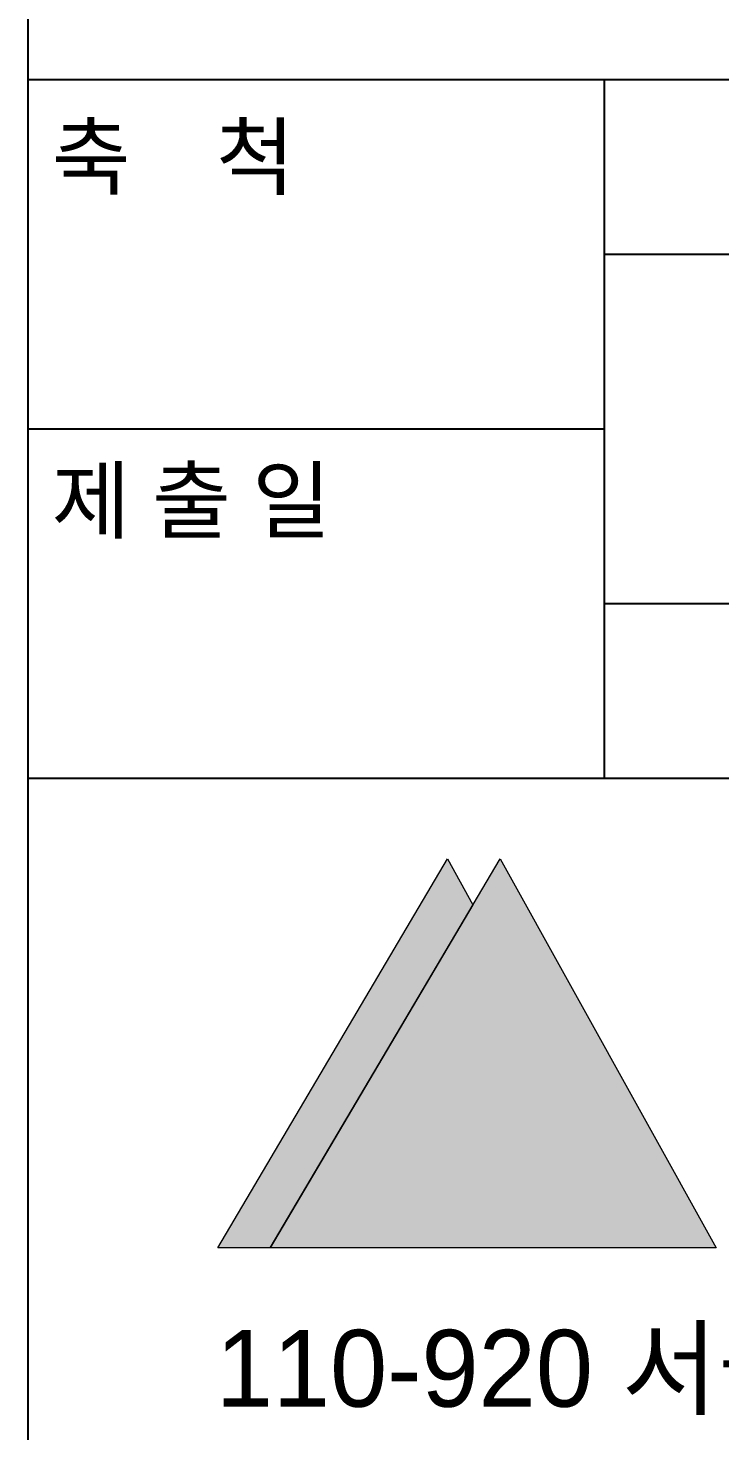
# Model space of a CAD drawing. Header units: millimetres. Extents: x 0 to 421, y -1 to 297.
# Drawn here: x 369.82 to 379.72, y 20.54 to 40.62 of the extents above; entities that cross this region are included whole.
import ezdxf

# ---------------------------------------------------------------- set-up
doc = ezdxf.new("R2010")
doc.units = ezdxf.units.MM
doc.header["$LTSCALE"] = 1000
doc.layers.get('0').update_dxf_attribs({"lineweight": 9})
doc.layers.add('104', color=7, linetype='Continuous', lineweight=9, true_color=0x00a326)
doc.layers.add('40', color=7, linetype='Continuous', lineweight=9, true_color=0xf9b700)
for name, color, linetype in [('G-TITLE', 4, 'Continuous'), ('HEC-FORM', 7, 'Continuous'), ('HEC_FRAME', 7, 'Continuous')]:
    doc.layers.add(name, color=color, linetype=linetype)
doc.styles.add('HUMAN', font='malgun.ttf')
doc.styles.add('현대하모니L', font='')
doc.styles.get('현대하모니L').set_extended_font_data('현대하모니 L')

# ---------------------------------------------------------------- blocks, each defined once
blk = doc.blocks.new('HEC DWG-Form2014')
at = {"layer": 'HEC_FRAME', "color": 3, "linetype": 'Continuous'}
blk.add_lwpolyline([(740.524, 19.799), (740.524, 574.871)], dxfattribs=at)
at = {"layer": 'HEC_FRAME', "color": 6, "linetype": 'Continuous'}
for points in [[(740.524, 79.871), (820.496, 79.871)], [(757.028, 79.871), (757.028, 59.847)], [(757.028, 74.865), (820.496, 74.865)], [(740.524, 69.859), (757.028, 69.859)], [(757.028, 64.853), (820.496, 64.853)], [(740.524, 59.847), (820.496, 59.847)]]:
    blk.add_lwpolyline(points, dxfattribs=at)
at = {"layer": 'HEC_FRAME', "color": 4, "style": 'HUMAN'}
for s, p in [('축    척', (741.201, 76.753)), ('제 출 일', (741.201, 66.903))]:
    blk.add_text(s, height=1.8021, dxfattribs=at).set_placement(p)
blk = doc.blocks.new('CI_HEC')
at = {"layer": '104'}
h = blk.add_hatch(color=256, dxfattribs=at)
h.dxf.hatch_style = 1
h.paths.add_polyline_path([(8.077, 19.148), (1.5, 8.015), (14.259, 8.015)])
at = {"layer": '40'}
h = blk.add_hatch(color=256, dxfattribs=at)
h.dxf.hatch_style = 1
h.paths.add_polyline_path([(7.301, 17.836), (6.573, 19.148), (-0.001, 8.015), (1.5, 8.015)])
at = {"layer": '104'}
blk.add_lwpolyline([(1.5, 8.015), (8.077, 19.148), (14.259, 8.015), (1.5, 8.015)], dxfattribs=at)
at = {"layer": '40'}
blk.add_lwpolyline([(-0.001, 8.015), (6.573, 19.148), (7.301, 17.836), (1.5, 8.015), (-0.001, 8.015)], dxfattribs=at)
at = {"layer": 'HEC-FORM', "color": 4, "style": '현대하모니L'}
blk.add_text('110-920 서울시 종로구 율곡로 75', height=2.2, dxfattribs=at).set_placement((-0.06, 3.468))

msp = doc.modelspace()

# ---------------------------------------------------------------- block references
at = {"xscale": 0.4994054696789535, "yscale": 0.4994054696789535, "zscale": 0.4994054696789535}
msp.add_blockref('HEC DWG-Form2014', (0, 0), dxfattribs=at)
at = {"layer": 'G-TITLE', "xscale": 0.5, "yscale": 0.5, "zscale": 0.5}
msp.add_blockref('CI_HEC', (372.537, 19.155), dxfattribs=at)

doc.saveas('drawing.dxf')
